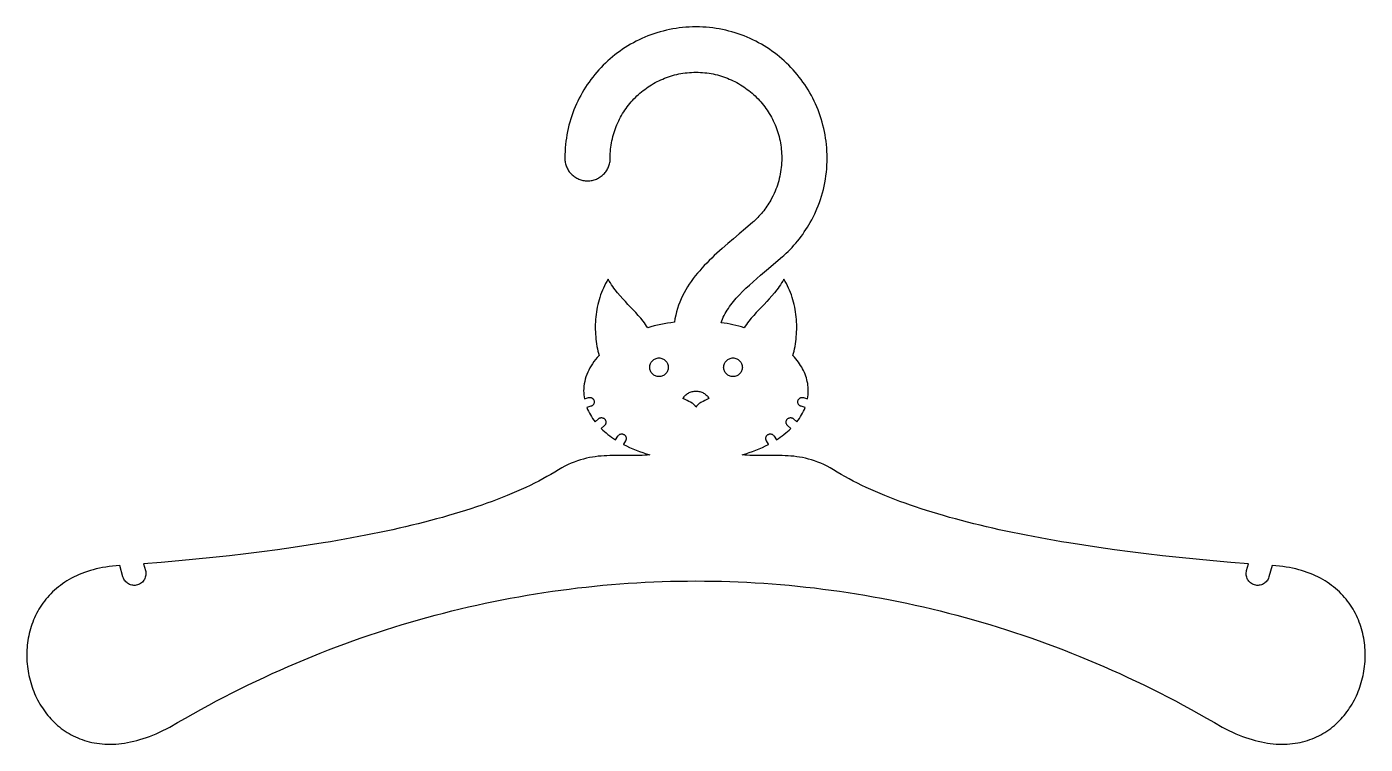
# Model space of a CAD drawing. Extents: x 27 to 2943, y 104 to 2866.
# Drawn here: x 2571.7 to 2851.7, y 2205.2 to 2355.2 of the extents above; entities that cross this region are included whole.
import ezdxf

# ---------------------------------------------------------------- set-up
doc = ezdxf.new("R2010")
doc.units = 0
doc.layers.add('IMPORT_-_HANGER_PACK_EPS', color=18, linetype='CONTINUOUS')

msp = doc.modelspace()

# ---------------------------------------------------------------- linework, layer by layer
at = {"layer": 'IMPORT_-_HANGER_PACK_EPS'}
for points in [[(2711.74, 2239.35), (2713.51, 2239.34), (2715.28, 2239.32), (2717.05, 2239.28), (2718.82, 2239.23), (2720.59, 2239.16), (2722.36, 2239.08), (2724.13, 2238.98), (2725.9, 2238.87), (2727.67, 2238.74), (2729.44, 2238.6), (2731.21, 2238.45), (2732.97, 2238.28), (2734.74, 2238.09), (2736.51, 2237.89), (2738.27, 2237.67), (2740.03, 2237.44), (2741.79, 2237.2), (2743.56, 2236.94), (2745.31, 2236.66), (2747.07, 2236.37), (2748.83, 2236.07), (2750.58, 2235.75), (2752.34, 2235.41), (2754.09, 2235.06), (2755.84, 2234.7), (2757.59, 2234.32), (2759.33, 2233.92), (2761.08, 2233.51), (2762.82, 2233.09), (2764.56, 2232.65), (2766.3, 2232.2), (2768.03, 2231.73), (2769.76, 2231.24), (2771.49, 2230.74), (2773.22, 2230.23), (2774.94, 2229.7), (2776.67, 2229.16), (2778.39, 2228.6), (2780.1, 2228.02), (2781.81, 2227.43), (2783.52, 2226.83), (2785.23, 2226.21), (2786.93, 2225.58), (2788.63, 2224.93), (2790.33, 2224.27), (2792.02, 2223.59), (2793.71, 2222.89), (2795.4, 2222.18), (2797.08, 2221.46), (2798.76, 2220.72), (2800.43, 2219.97), (2802.1, 2219.2), (2803.77, 2218.41), (2805.43, 2217.61), (2807.09, 2216.8), (2808.74, 2215.97), (2810.39, 2215.12), (2812.03, 2214.26), (2813.67, 2213.39), (2815.31, 2212.5), (2816.94, 2211.6), (2818.57, 2210.68), (2820.19, 2209.74), (2821.8, 2208.79), (2822.53, 2208.41), (2823.24, 2208.05), (2823.96, 2207.72), (2824.66, 2207.41), (2825.36, 2207.12), (2826.04, 2206.85), (2826.72, 2206.6), (2827.4, 2206.38), (2828.06, 2206.17), (2828.72, 2205.99), (2829.37, 2205.83), (2830.01, 2205.68), (2830.65, 2205.56), (2831.27, 2205.46), (2831.89, 2205.37), (2832.5, 2205.3), (2833.1, 2205.26), (2833.7, 2205.23), (2834.28, 2205.21), (2834.86, 2205.22), (2835.43, 2205.24), (2835.98, 2205.28), (2836.54, 2205.34), (2837.08, 2205.41), (2837.61, 2205.5), (2838.14, 2205.6), (2838.65, 2205.72), (2839.16, 2205.85), (2839.66, 2206), (2840.15, 2206.17), (2840.63, 2206.34), (2841.1, 2206.54), (2841.56, 2206.74), (2842.01, 2206.96), (2842.45, 2207.19), (2842.88, 2207.43), (2843.31, 2207.69), (2843.72, 2207.96), (2844.13, 2208.24), (2844.52, 2208.53), (2844.91, 2208.83), (2845.28, 2209.14), (2845.65, 2209.46), (2846, 2209.8), (2846.35, 2210.14), (2846.68, 2210.49), (2847.01, 2210.85), (2847.32, 2211.23), (2847.63, 2211.6), (2847.92, 2211.99), (2848.21, 2212.39), (2848.48, 2212.79), (2848.74, 2213.2), (2849, 2213.62), (2849.24, 2214.04), (2849.47, 2214.47), (2849.69, 2214.91), (2849.9, 2215.35), (2850.1, 2215.8), (2850.29, 2216.25), (2850.46, 2216.71), (2850.63, 2217.17), (2850.78, 2217.64), (2850.92, 2218.11), (2851.06, 2218.59), (2851.18, 2219.07), (2851.29, 2219.55), (2851.38, 2220.03), (2851.47, 2220.52), (2851.54, 2221.01), (2851.61, 2221.5), (2851.66, 2221.99), (2851.7, 2222.48), (2851.72, 2222.97), (2851.74, 2223.47), (2851.74, 2223.96), (2851.73, 2224.46), (2851.71, 2224.95), (2851.68, 2225.45), (2851.63, 2225.94), (2851.58, 2226.43), (2851.51, 2226.92), (2851.42, 2227.41), (2851.33, 2227.9), (2851.22, 2228.38), (2851.1, 2228.86), (2850.97, 2229.34), (2850.82, 2229.81), (2850.67, 2230.28), (2850.49, 2230.75), (2850.31, 2231.21), (2850.11, 2231.67), (2849.9, 2232.12), (2849.68, 2232.57), (2849.44, 2233.01), (2849.19, 2233.45), (2848.93, 2233.88), (2848.65, 2234.3), (2848.36, 2234.71), (2848.06, 2235.12), (2847.74, 2235.53), (2847.41, 2235.92), (2847.07, 2236.31), (2846.71, 2236.68), (2846.33, 2237.05), (2845.95, 2237.41), (2845.55, 2237.77), (2845.13, 2238.11), (2844.71, 2238.44), (2844.26, 2238.76), (2843.81, 2239.07), (2843.34, 2239.37), (2842.85, 2239.66), (2842.35, 2239.94), (2841.84, 2240.2), (2841.31, 2240.46), (2840.76, 2240.7), (2840.21, 2240.93), (2839.63, 2241.15), (2839.05, 2241.35), (2838.44, 2241.54), (2837.82, 2241.71), (2837.19, 2241.87), (2836.54, 2242.02), (2835.88, 2242.15), (2835.2, 2242.27), (2834.51, 2242.37), (2833.8, 2242.46), (2832.28, 2242.57), (2832.28, 2242.56), (2831.61, 2240.2), (2831.53, 2239.97), (2831.43, 2239.75), (2831.31, 2239.54), (2831.17, 2239.35), (2831.01, 2239.17), (2830.84, 2239.01), (2830.65, 2238.87), (2830.45, 2238.74), (2830.24, 2238.64), (2830.02, 2238.56), (2829.79, 2238.49), (2829.56, 2238.45), (2829.32, 2238.44), (2829.08, 2238.44), (2828.84, 2238.47), (2828.6, 2238.53), (2828.36, 2238.61), (2828.14, 2238.71), (2827.93, 2238.83), (2827.74, 2238.97), (2827.57, 2239.13), (2827.41, 2239.3), (2827.26, 2239.49), (2827.14, 2239.69), (2827.04, 2239.9), (2826.95, 2240.12), (2826.89, 2240.34), (2826.85, 2240.58), (2826.83, 2240.81), (2826.84, 2241.05), (2826.87, 2241.3), (2826.92, 2241.54), (2827.32, 2242.94), (2823.61, 2243.24), (2819.95, 2243.56), (2816.36, 2243.9), (2812.82, 2244.26), (2809.34, 2244.64), (2805.92, 2245.03), (2802.56, 2245.45), (2799.26, 2245.88), (2796.03, 2246.34), (2792.86, 2246.81), (2789.75, 2247.3), (2788.22, 2247.55), (2786.71, 2247.81), (2785.21, 2248.08), (2783.73, 2248.35), (2782.27, 2248.62), (2780.82, 2248.9), (2779.39, 2249.18), (2777.97, 2249.47), (2776.58, 2249.77), (2775.19, 2250.07), (2773.83, 2250.37), (2772.48, 2250.68), (2771.16, 2251), (2769.84, 2251.32), (2768.55, 2251.65), (2767.27, 2251.98), (2766.01, 2252.32), (2764.77, 2252.66), (2763.55, 2253.01), (2762.34, 2253.36), (2761.15, 2253.72), (2759.98, 2254.09), (2758.83, 2254.46), (2757.69, 2254.83), (2756.58, 2255.21), (2755.48, 2255.6), (2754.4, 2256), (2753.34, 2256.4), (2752.3, 2256.8), (2751.27, 2257.21), (2750.27, 2257.63), (2749.28, 2258.05), (2748.31, 2258.48), (2747.37, 2258.91), (2746.44, 2259.35), (2745.53, 2259.8), (2744.64, 2260.25), (2743.77, 2260.71), (2742.91, 2261.17), (2742.08, 2261.64), (2741.27, 2262.12), (2740.48, 2262.6), (2739.81, 2263), (2739.15, 2263.35), (2738.5, 2263.68), (2737.85, 2263.97), (2737.2, 2264.23), (2736.56, 2264.46), (2735.92, 2264.67), (2735.29, 2264.85), (2734.66, 2265), (2734.04, 2265.14), (2733.42, 2265.25), (2732.81, 2265.34), (2732.2, 2265.42), (2731.59, 2265.47), (2730.99, 2265.52), (2730.39, 2265.55), (2729.8, 2265.58), (2729.21, 2265.59), (2728.04, 2265.59), (2726.89, 2265.58), (2725.76, 2265.57), (2724.65, 2265.57), (2724.1, 2265.57), (2723.55, 2265.59), (2723.01, 2265.61), (2722.47, 2265.65), (2721.94, 2265.69), (2721.41, 2265.76), (2722.15, 2265.97), (2722.88, 2266.21), (2723.59, 2266.46), (2724.28, 2266.72), (2724.96, 2267), (2725.62, 2267.29), (2726.27, 2267.59), (2726.9, 2267.91), (2726.93, 2267.93), (2726.48, 2268.67), (2726.44, 2268.76), (2726.4, 2268.84), (2726.37, 2268.93), (2726.35, 2269.02), (2726.34, 2269.11), (2726.34, 2269.2), (2726.35, 2269.29), (2726.37, 2269.38), (2726.4, 2269.47), (2726.43, 2269.55), (2726.47, 2269.64), (2726.52, 2269.71), (2726.58, 2269.78), (2726.64, 2269.85), (2726.71, 2269.91), (2726.79, 2269.97), (2726.88, 2270.01), (2726.97, 2270.05), (2727.05, 2270.08), (2727.15, 2270.09), (2727.24, 2270.1), (2727.33, 2270.1), (2727.42, 2270.1), (2727.51, 2270.08), (2727.59, 2270.05), (2727.68, 2270.02), (2727.76, 2269.98), (2727.84, 2269.93), (2727.91, 2269.87), (2727.98, 2269.81), (2728.04, 2269.73), (2728.09, 2269.65), (2728.56, 2268.88), (2728.98, 2269.15), (2729.38, 2269.43), (2729.77, 2269.71), (2730.15, 2270), (2730.52, 2270.3), (2730.88, 2270.6), (2731.22, 2270.91), (2731.55, 2271.22), (2731.57, 2271.24), (2730.88, 2271.88), (2730.81, 2271.95), (2730.76, 2272.02), (2730.71, 2272.1), (2730.66, 2272.18), (2730.63, 2272.27), (2730.61, 2272.35), (2730.59, 2272.44), (2730.58, 2272.53), (2730.59, 2272.63), (2730.6, 2272.72), (2730.61, 2272.8), (2730.64, 2272.89), (2730.68, 2272.98), (2730.72, 2273.06), (2730.77, 2273.14), (2730.84, 2273.21), (2730.91, 2273.28), (2730.98, 2273.34), (2731.06, 2273.39), (2731.14, 2273.43), (2731.23, 2273.46), (2731.31, 2273.48), (2731.4, 2273.5), (2731.49, 2273.51), (2731.58, 2273.51), (2731.67, 2273.5), (2731.76, 2273.48), (2731.85, 2273.45), (2731.94, 2273.42), (2732.02, 2273.37), (2732.1, 2273.32), (2732.17, 2273.26), (2732.83, 2272.64), (2733.11, 2272.99), (2733.36, 2273.36), (2733.61, 2273.72), (2733.83, 2274.1), (2734.04, 2274.47), (2734.24, 2274.86), (2734.42, 2275.24), (2734.58, 2275.63), (2734.58, 2275.65), (2733.72, 2275.89), (2733.63, 2275.92), (2733.54, 2275.96), (2733.46, 2276), (2733.39, 2276.06), (2733.32, 2276.12), (2733.26, 2276.18), (2733.2, 2276.26), (2733.15, 2276.33), (2733.11, 2276.41), (2733.08, 2276.5), (2733.05, 2276.59), (2733.04, 2276.68), (2733.03, 2276.77), (2733.03, 2276.86), (2733.04, 2276.96), (2733.06, 2277.05), (2733.09, 2277.14), (2733.13, 2277.23), (2733.18, 2277.31), (2733.23, 2277.38), (2733.29, 2277.45), (2733.36, 2277.51), (2733.43, 2277.57), (2733.51, 2277.62), (2733.59, 2277.66), (2733.67, 2277.69), (2733.76, 2277.72), (2733.85, 2277.73), (2733.94, 2277.74), (2734.04, 2277.74), (2734.13, 2277.73), (2734.22, 2277.71), (2735.1, 2277.46), (2735.16, 2277.87), (2735.21, 2278.27), (2735.23, 2278.68), (2735.24, 2279.1), (2735.23, 2279.49), (2735.21, 2279.88), (2735.17, 2280.27), (2735.11, 2280.65), (2735.03, 2281.05), (2734.94, 2281.44), (2734.83, 2281.83), (2734.71, 2282.21), (2734.57, 2282.59), (2734.41, 2282.97), (2734.24, 2283.34), (2734.05, 2283.71), (2733.85, 2284.07), (2733.63, 2284.43), (2733.4, 2284.78), (2733.15, 2285.13), (2732.89, 2285.48), (2732.62, 2285.82), (2732.33, 2286.16), (2732.03, 2286.49), (2732.15, 2286.96), (2732.26, 2287.43), (2732.37, 2287.92), (2732.46, 2288.41), (2732.54, 2288.91), (2732.62, 2289.41), (2732.68, 2289.91), (2732.73, 2290.42), (2732.77, 2290.93), (2732.79, 2291.45), (2732.81, 2291.96), (2732.81, 2292.48), (2732.81, 2293), (2732.79, 2293.52), (2732.76, 2294.04), (2732.71, 2294.57), (2732.65, 2295.09), (2732.58, 2295.6), (2732.5, 2296.12), (2732.4, 2296.64), (2732.29, 2297.15), (2732.17, 2297.66), (2732.03, 2298.16), (2731.87, 2298.66), (2731.71, 2299.16), (2731.53, 2299.65), (2731.33, 2300.14), (2731.12, 2300.61), (2730.89, 2301.09), (2730.65, 2301.55), (2730.39, 2302.01), (2730.12, 2302.45), (2729.88, 2302.06), (2729.65, 2301.68), (2729.4, 2301.31), (2729.16, 2300.95), (2728.9, 2300.6), (2728.65, 2300.26), (2728.13, 2299.6), (2727.6, 2298.97), (2727.07, 2298.37), (2726.53, 2297.78), (2725.98, 2297.2), (2724.9, 2296.06), (2724.36, 2295.49), (2723.83, 2294.9), (2723.31, 2294.29), (2722.8, 2293.66), (2722.55, 2293.34), (2722.3, 2293.01), (2722.06, 2292.67), (2721.83, 2292.31), (2721.25, 2292.48), (2720.67, 2292.63), (2720.07, 2292.78), (2719.47, 2292.92), (2718.87, 2293.04), (2718.25, 2293.16), (2717.63, 2293.26), (2717, 2293.36), (2717.14, 2293.75), (2717.29, 2294.13), (2717.46, 2294.51), (2717.64, 2294.89), (2717.84, 2295.26), (2718.05, 2295.63), (2718.27, 2296), (2718.51, 2296.36), (2718.76, 2296.72), (2719.02, 2297.08), (2719.29, 2297.44), (2719.57, 2297.79), (2719.87, 2298.14), (2720.17, 2298.49), (2720.49, 2298.84), (2720.81, 2299.19), (2721.48, 2299.88), (2722.19, 2300.56), (2722.92, 2301.24), (2723.68, 2301.93), (2724.45, 2302.61), (2725.25, 2303.29), (2726.88, 2304.67), (2728.47, 2306.01), (2729.87, 2307.21), (2730.02, 2307.32), (2730.16, 2307.44), (2730.16, 2307.45), (2730.16, 2307.45), (2730.2, 2307.48), (2730.62, 2307.88), (2731.04, 2308.28), (2731.45, 2308.7), (2731.85, 2309.12), (2732.24, 2309.55), (2732.63, 2309.99), (2733, 2310.44), (2733.37, 2310.9), (2733.72, 2311.37), (2734.07, 2311.84), (2734.4, 2312.33), (2734.73, 2312.82), (2735.05, 2313.32), (2735.36, 2313.82), (2735.65, 2314.34), (2735.94, 2314.86), (2736.4, 2315.74), (2736.59, 2316.14), (2736.76, 2316.5), (2737.04, 2317.15), (2737.31, 2317.81), (2737.56, 2318.47), (2737.79, 2319.14), (2738.01, 2319.83), (2738.21, 2320.52), (2738.39, 2321.21), (2738.55, 2321.92), (2738.69, 2322.63), (2738.82, 2323.35), (2738.93, 2324.07), (2739.02, 2324.81), (2739.09, 2325.54), (2739.14, 2326.29), (2739.17, 2327.04), (2739.18, 2327.79), (2739.19, 2327.79), (2739.19, 2327.79), (2739.19, 2327.79), (2739.18, 2327.79), (2739.17, 2328.5), (2739.14, 2329.21), (2739.1, 2329.91), (2739.03, 2330.6), (2738.96, 2331.29), (2738.86, 2331.98), (2738.75, 2332.66), (2738.62, 2333.33), (2738.47, 2334), (2738.31, 2334.66), (2738.14, 2335.32), (2737.94, 2335.96), (2737.74, 2336.61), (2737.51, 2337.24), (2737.28, 2337.87), (2737.02, 2338.49), (2736.76, 2339.1), (2736.47, 2339.7), (2736.18, 2340.3), (2735.87, 2340.89), (2735.55, 2341.46), (2735.21, 2342.03), (2734.86, 2342.59), (2734.5, 2343.15), (2734.12, 2343.69), (2733.73, 2344.22), (2733.33, 2344.74), (2732.92, 2345.26), (2732.5, 2345.76), (2732.06, 2346.25), (2731.61, 2346.73), (2731.15, 2347.2), (2730.68, 2347.66), (2730.2, 2348.11), (2729.71, 2348.55), (2729.21, 2348.97), (2728.69, 2349.38), (2728.17, 2349.78), (2727.64, 2350.17), (2727.1, 2350.55), (2726.54, 2350.91), (2725.98, 2351.26), (2725.41, 2351.6), (2724.83, 2351.92), (2724.25, 2352.23), (2723.65, 2352.52), (2723.05, 2352.81), (2722.44, 2353.07), (2721.82, 2353.33), (2721.19, 2353.56), (2720.55, 2353.79), (2719.91, 2353.99), (2719.27, 2354.19), (2718.61, 2354.36), (2717.95, 2354.52), (2717.28, 2354.67), (2716.61, 2354.8), (2715.93, 2354.91), (2715.24, 2355.01), (2714.55, 2355.08), (2713.86, 2355.15), (2713.16, 2355.19), (2712.45, 2355.22), (2711.74, 2355.23), (2711.74, 2355.24), (2711.74, 2355.24), (2711.74, 2355.24), (2711.74, 2355.23), (2711.03, 2355.22), (2710.33, 2355.19), (2709.63, 2355.15), (2708.93, 2355.08), (2708.24, 2355.01), (2707.56, 2354.91), (2706.88, 2354.8), (2706.2, 2354.67), (2705.54, 2354.52), (2704.87, 2354.36), (2704.22, 2354.19), (2703.57, 2353.99), (2702.93, 2353.79), (2702.3, 2353.56), (2701.67, 2353.33), (2701.05, 2353.07), (2700.44, 2352.81), (2699.83, 2352.52), (2699.24, 2352.23), (2698.65, 2351.92), (2698.07, 2351.6), (2697.5, 2351.26), (2696.94, 2350.91), (2696.39, 2350.55), (2695.85, 2350.17), (2695.31, 2349.78), (2694.79, 2349.38), (2694.28, 2348.97), (2693.78, 2348.55), (2693.28, 2348.11), (2692.8, 2347.66), (2692.33, 2347.2), (2691.87, 2346.73), (2691.43, 2346.25), (2690.99, 2345.76), (2690.56, 2345.26), (2690.15, 2344.74), (2689.75, 2344.22), (2689.36, 2343.69), (2688.99, 2343.15), (2688.62, 2342.6), (2688.28, 2342.03), (2687.94, 2341.46), (2687.62, 2340.89), (2687.31, 2340.3), (2687.01, 2339.7), (2686.73, 2339.1), (2686.46, 2338.49), (2686.21, 2337.87), (2685.97, 2337.24), (2685.75, 2336.61), (2685.54, 2335.96), (2685.35, 2335.32), (2685.17, 2334.66), (2685.01, 2334), (2684.87, 2333.33), (2684.74, 2332.66), (2684.62, 2331.98), (2684.53, 2331.29), (2684.45, 2330.6), (2684.39, 2329.91), (2684.34, 2329.21), (2684.32, 2328.5), (2684.31, 2327.79), (2684.29, 2327.79), (2684.29, 2327.79), (2684.3, 2327.55), (2684.32, 2327.31), (2684.35, 2327.07), (2684.39, 2326.83), (2684.44, 2326.6), (2684.5, 2326.38), (2684.58, 2326.16), (2684.66, 2325.94), (2684.76, 2325.73), (2684.87, 2325.52), (2684.98, 2325.32), (2685.1, 2325.13), (2685.24, 2324.94), (2685.38, 2324.76), (2685.53, 2324.59), (2685.69, 2324.43), (2685.85, 2324.27), (2686.02, 2324.12), (2686.2, 2323.98), (2686.39, 2323.84), (2686.58, 2323.72), (2686.78, 2323.61), (2686.99, 2323.5), (2687.2, 2323.4), (2687.42, 2323.32), (2687.64, 2323.24), (2687.86, 2323.18), (2688.09, 2323.13), (2688.33, 2323.09), (2688.57, 2323.06), (2688.81, 2323.04), (2689.05, 2323.03), (2689.3, 2323.04), (2689.54, 2323.06), (2689.78, 2323.09), (2690.01, 2323.13), (2690.24, 2323.18), (2690.47, 2323.24), (2690.69, 2323.32), (2690.91, 2323.4), (2691.12, 2323.5), (2691.32, 2323.61), (2691.52, 2323.72), (2691.72, 2323.84), (2691.9, 2323.98), (2692.08, 2324.12), (2692.26, 2324.27), (2692.42, 2324.43), (2692.58, 2324.59), (2692.73, 2324.76), (2692.87, 2324.94), (2693, 2325.13), (2693.13, 2325.32), (2693.24, 2325.52), (2693.35, 2325.73), (2693.44, 2325.94), (2693.53, 2326.16), (2693.6, 2326.38), (2693.67, 2326.6), (2693.72, 2326.83), (2693.76, 2327.07), (2693.79, 2327.31), (2693.81, 2327.55), (2693.82, 2327.79), (2693.82, 2327.79), (2693.8, 2327.79), (2693.8, 2328.25), (2693.82, 2328.71), (2693.85, 2329.17), (2693.89, 2329.62), (2693.94, 2330.07), (2694, 2330.52), (2694.08, 2330.96), (2694.16, 2331.4), (2694.26, 2331.83), (2694.36, 2332.27), (2694.48, 2332.69), (2694.61, 2333.12), (2694.74, 2333.53), (2694.89, 2333.95), (2695.05, 2334.36), (2695.21, 2334.76), (2695.39, 2335.16), (2695.57, 2335.56), (2695.77, 2335.95), (2695.97, 2336.33), (2696.18, 2336.71), (2696.4, 2337.08), (2696.63, 2337.45), (2696.87, 2337.81), (2697.12, 2338.16), (2697.37, 2338.51), (2697.63, 2338.86), (2697.91, 2339.19), (2698.18, 2339.52), (2698.47, 2339.84), (2698.77, 2340.16), (2699.07, 2340.47), (2699.38, 2340.77), (2699.69, 2341.06), (2700.01, 2341.35), (2700.34, 2341.63), (2700.68, 2341.9), (2701.02, 2342.16), (2701.37, 2342.42), (2701.73, 2342.66), (2702.09, 2342.9), (2702.45, 2343.13), (2702.83, 2343.35), (2703.21, 2343.57), (2703.59, 2343.77), (2703.98, 2343.96), (2704.37, 2344.15), (2704.77, 2344.32), (2705.18, 2344.49), (2705.59, 2344.65), (2706, 2344.79), (2706.42, 2344.93), (2706.84, 2345.05), (2707.27, 2345.17), (2707.7, 2345.28), (2708.14, 2345.37), (2708.57, 2345.46), (2709.02, 2345.53), (2709.46, 2345.59), (2709.91, 2345.64), (2710.37, 2345.69), (2710.82, 2345.71), (2711.28, 2345.73), (2711.74, 2345.74), (2711.74, 2345.72), (2711.74, 2345.72), (2711.74, 2345.72), (2711.74, 2345.74), (2712.2, 2345.73), (2712.66, 2345.71), (2713.12, 2345.69), (2713.57, 2345.64), (2714.02, 2345.59), (2714.47, 2345.53), (2714.91, 2345.46), (2715.35, 2345.37), (2715.78, 2345.28), (2716.21, 2345.17), (2716.64, 2345.06), (2717.06, 2344.93), (2717.48, 2344.79), (2717.9, 2344.65), (2718.31, 2344.49), (2718.71, 2344.32), (2719.11, 2344.15), (2719.51, 2343.96), (2719.89, 2343.77), (2720.28, 2343.57), (2720.66, 2343.35), (2721.03, 2343.13), (2721.4, 2342.9), (2721.76, 2342.66), (2722.11, 2342.42), (2722.46, 2342.16), (2722.81, 2341.9), (2723.14, 2341.63), (2723.47, 2341.35), (2723.79, 2341.06), (2724.11, 2340.77), (2724.42, 2340.47), (2724.72, 2340.16), (2725.01, 2339.84), (2725.3, 2339.52), (2725.58, 2339.19), (2725.85, 2338.86), (2726.11, 2338.51), (2726.37, 2338.16), (2726.61, 2337.81), (2726.85, 2337.45), (2727.08, 2337.08), (2727.3, 2336.71), (2727.52, 2336.33), (2727.72, 2335.95), (2727.91, 2335.56), (2728.1, 2335.16), (2728.27, 2334.76), (2728.44, 2334.36), (2728.6, 2333.95), (2728.74, 2333.53), (2728.88, 2333.12), (2729, 2332.69), (2729.12, 2332.27), (2729.23, 2331.83), (2729.32, 2331.4), (2729.41, 2330.96), (2729.48, 2330.52), (2729.54, 2330.07), (2729.59, 2329.62), (2729.63, 2329.17), (2729.66, 2328.71), (2729.68, 2328.26), (2729.69, 2327.79), (2729.67, 2327.79), (2729.67, 2327.79), (2729.67, 2327.79), (2729.69, 2327.79), (2729.68, 2327.3), (2729.66, 2326.82), (2729.63, 2326.33), (2729.58, 2325.85), (2729.52, 2325.38), (2729.45, 2324.9), (2729.37, 2324.43), (2729.27, 2323.97), (2729.17, 2323.51), (2729.05, 2323.05), (2728.92, 2322.6), (2728.77, 2322.15), (2728.62, 2321.71), (2728.45, 2321.27), (2728.28, 2320.84), (2728.09, 2320.41), (2727.81, 2319.79), (2727.57, 2319.32), (2727.38, 2318.99), (2727.2, 2318.66), (2727, 2318.34), (2726.79, 2318.02), (2726.58, 2317.71), (2726.37, 2317.4), (2726.14, 2317.09), (2725.91, 2316.79), (2725.67, 2316.49), (2725.43, 2316.2), (2725.18, 2315.91), (2724.92, 2315.63), (2724.66, 2315.35), (2724.39, 2315.08), (2724.12, 2314.81), (2723.84, 2314.55), (2723.83, 2314.55), (2723.83, 2314.55), (2723.64, 2314.36), (2722.1, 2313.04), (2720.78, 2311.93), (2719.58, 2310.92), (2718.4, 2309.91), (2717.25, 2308.91), (2716.12, 2307.9), (2715.57, 2307.39), (2715.03, 2306.87), (2714.5, 2306.36), (2713.98, 2305.83), (2713.48, 2305.31), (2712.98, 2304.78), (2712.51, 2304.24), (2712.04, 2303.69), (2711.59, 2303.14), (2711.16, 2302.57), (2710.74, 2302), (2710.34, 2301.42), (2709.96, 2300.83), (2709.6, 2300.23), (2709.26, 2299.61), (2708.94, 2298.99), (2708.64, 2298.35), (2708.36, 2297.69), (2708.11, 2297.03), (2707.88, 2296.34), (2707.67, 2295.65), (2707.49, 2294.93), (2707.34, 2294.2), (2707.21, 2293.45), (2706.48, 2293.36), (2705.76, 2293.25), (2705.06, 2293.13), (2704.36, 2292.99), (2703.67, 2292.84), (2702.99, 2292.68), (2702.32, 2292.5), (2701.66, 2292.31), (2701.42, 2292.67), (2701.18, 2293.01), (2700.94, 2293.34), (2700.69, 2293.66), (2700.18, 2294.29), (2699.66, 2294.9), (2699.13, 2295.49), (2698.59, 2296.06), (2697.5, 2297.2), (2696.96, 2297.78), (2696.42, 2298.37), (2695.88, 2298.97), (2695.35, 2299.6), (2694.83, 2300.26), (2694.58, 2300.6), (2694.33, 2300.95), (2694.08, 2301.31), (2693.84, 2301.68), (2693.6, 2302.06), (2693.37, 2302.45), (2693.09, 2302.01), (2692.84, 2301.55), (2692.59, 2301.09), (2692.37, 2300.61), (2692.16, 2300.14), (2691.96, 2299.65), (2691.78, 2299.16), (2691.61, 2298.66), (2691.46, 2298.16), (2691.32, 2297.66), (2691.19, 2297.15), (2691.08, 2296.64), (2690.99, 2296.12), (2690.9, 2295.6), (2690.83, 2295.09), (2690.77, 2294.57), (2690.73, 2294.04), (2690.7, 2293.52), (2690.68, 2293), (2690.67, 2292.48), (2690.67, 2291.96), (2690.69, 2291.45), (2690.72, 2290.93), (2690.76, 2290.42), (2690.81, 2289.91), (2690.87, 2289.41), (2690.94, 2288.91), (2691.02, 2288.41), (2691.12, 2287.92), (2691.22, 2287.43), (2691.33, 2286.96), (2691.46, 2286.49), (2691.08, 2286.07), (2690.73, 2285.66), (2690.4, 2285.23), (2690.09, 2284.79), (2689.81, 2284.35), (2689.54, 2283.9), (2689.3, 2283.45), (2689.08, 2282.99), (2688.89, 2282.52), (2688.72, 2282.05), (2688.58, 2281.57), (2688.46, 2281.08), (2688.36, 2280.59), (2688.3, 2280.1), (2688.26, 2279.6), (2688.24, 2279.1), (2688.25, 2278.68), (2688.28, 2278.27), (2688.32, 2277.87), (2688.39, 2277.46), (2689.26, 2277.71), (2689.36, 2277.73), (2689.45, 2277.74), (2689.54, 2277.74), (2689.63, 2277.73), (2689.72, 2277.72), (2689.81, 2277.69), (2689.9, 2277.66), (2689.98, 2277.62), (2690.05, 2277.57), (2690.13, 2277.51), (2690.19, 2277.45), (2690.25, 2277.38), (2690.31, 2277.31), (2690.35, 2277.23), (2690.39, 2277.14), (2690.42, 2277.05), (2690.44, 2276.96), (2690.45, 2276.86), (2690.46, 2276.77), (2690.45, 2276.68), (2690.43, 2276.59), (2690.41, 2276.5), (2690.37, 2276.41), (2690.33, 2276.33), (2690.28, 2276.26), (2690.23, 2276.18), (2690.17, 2276.12), (2690.1, 2276.06), (2690.02, 2276), (2689.94, 2275.96), (2689.86, 2275.92), (2689.76, 2275.89), (2688.9, 2275.65), (2688.9, 2275.63), (2689.07, 2275.24), (2689.25, 2274.86), (2689.44, 2274.47), (2689.65, 2274.1), (2689.88, 2273.72), (2690.12, 2273.36), (2690.38, 2272.99), (2690.65, 2272.64), (2691.32, 2273.26), (2691.39, 2273.32), (2691.47, 2273.37), (2691.55, 2273.42), (2691.63, 2273.45), (2691.72, 2273.48), (2691.81, 2273.5), (2691.9, 2273.51), (2691.99, 2273.51), (2692.08, 2273.5), (2692.17, 2273.48), (2692.26, 2273.46), (2692.34, 2273.43), (2692.43, 2273.39), (2692.5, 2273.34), (2692.58, 2273.28), (2692.65, 2273.21), (2692.71, 2273.14), (2692.76, 2273.06), (2692.81, 2272.98), (2692.84, 2272.89), (2692.87, 2272.8), (2692.89, 2272.72), (2692.9, 2272.63), (2692.9, 2272.53), (2692.89, 2272.44), (2692.88, 2272.35), (2692.85, 2272.27), (2692.82, 2272.18), (2692.78, 2272.1), (2692.73, 2272.02), (2692.67, 2271.95), (2692.6, 2271.88), (2691.92, 2271.24), (2691.93, 2271.22), (2692.26, 2270.91), (2692.61, 2270.6), (2692.96, 2270.3), (2693.33, 2270), (2693.71, 2269.71), (2694.1, 2269.43), (2694.51, 2269.15), (2694.92, 2268.88), (2695.39, 2269.65), (2695.45, 2269.73), (2695.51, 2269.81), (2695.58, 2269.87), (2695.65, 2269.93), (2695.73, 2269.98), (2695.81, 2270.02), (2695.89, 2270.05), (2695.98, 2270.08), (2696.07, 2270.1), (2696.16, 2270.1), (2696.25, 2270.1), (2696.34, 2270.09), (2696.43, 2270.08), (2696.52, 2270.05), (2696.61, 2270.01), (2696.69, 2269.97), (2696.77, 2269.91), (2696.84, 2269.85), (2696.91, 2269.78), (2696.96, 2269.71), (2697.01, 2269.64), (2697.06, 2269.55), (2697.09, 2269.47), (2697.11, 2269.38), (2697.13, 2269.29), (2697.14, 2269.2), (2697.14, 2269.11), (2697.13, 2269.02), (2697.11, 2268.93), (2697.09, 2268.84), (2697.05, 2268.76), (2697, 2268.67), (2696.55, 2267.93), (2696.59, 2267.91), (2697.22, 2267.59), (2697.86, 2267.29), (2698.52, 2267), (2699.2, 2266.72), (2699.9, 2266.46), (2700.61, 2266.21), (2701.34, 2265.97), (2702.08, 2265.76), (2701.55, 2265.69), (2701.01, 2265.65), (2700.47, 2265.61), (2699.93, 2265.59), (2698.84, 2265.57), (2697.72, 2265.57), (2696.59, 2265.58), (2695.44, 2265.59), (2694.28, 2265.59), (2693.69, 2265.58), (2693.1, 2265.55), (2692.5, 2265.52), (2691.9, 2265.47), (2691.29, 2265.42), (2690.68, 2265.34), (2690.06, 2265.25), (2689.44, 2265.14), (2688.82, 2265), (2688.19, 2264.85), (2687.56, 2264.67), (2686.92, 2264.46), (2686.28, 2264.23), (2685.64, 2263.97), (2684.99, 2263.68), (2684.33, 2263.35), (2683.67, 2263), (2683.01, 2262.6), (2682.22, 2262.12), (2681.4, 2261.64), (2680.57, 2261.17), (2679.72, 2260.71), (2678.85, 2260.25), (2677.96, 2259.8), (2677.05, 2259.35), (2676.12, 2258.91), (2675.17, 2258.48), (2674.2, 2258.05), (2673.22, 2257.63), (2672.21, 2257.21), (2671.19, 2256.8), (2670.15, 2256.4), (2669.09, 2256), (2668.01, 2255.6), (2666.91, 2255.21), (2665.79, 2254.83), (2664.66, 2254.46), (2663.51, 2254.09), (2662.33, 2253.72), (2661.15, 2253.36), (2659.94, 2253.01), (2658.72, 2252.66), (2657.47, 2252.32), (2656.21, 2251.98), (2654.94, 2251.65), (2653.64, 2251.32), (2652.33, 2251), (2651, 2250.68), (2649.65, 2250.37), (2648.29, 2250.07), (2646.91, 2249.77), (2645.51, 2249.47), (2644.1, 2249.18), (2642.67, 2248.9), (2641.22, 2248.62), (2639.76, 2248.35), (2638.27, 2248.08), (2636.78, 2247.81), (2635.26, 2247.55), (2633.73, 2247.3), (2630.63, 2246.81), (2627.46, 2246.34), (2624.22, 2245.88), (2620.93, 2245.45), (2617.57, 2245.03), (2614.15, 2244.64), (2610.67, 2244.26), (2607.13, 2243.9), (2603.53, 2243.56), (2599.88, 2243.24), (2596.16, 2242.94), (2596.56, 2241.54), (2596.62, 2241.3), (2596.65, 2241.05), (2596.65, 2240.81), (2596.64, 2240.58), (2596.6, 2240.34), (2596.53, 2240.12), (2596.45, 2239.9), (2596.34, 2239.69), (2596.22, 2239.49), (2596.08, 2239.3), (2595.92, 2239.13), (2595.74, 2238.97), (2595.55, 2238.83), (2595.34, 2238.71), (2595.12, 2238.61), (2594.89, 2238.53), (2594.64, 2238.47), (2594.4, 2238.44), (2594.16, 2238.44), (2593.92, 2238.45), (2593.69, 2238.49), (2593.46, 2238.56), (2593.24, 2238.64), (2593.03, 2238.74), (2592.84, 2238.87), (2592.65, 2239.01), (2592.48, 2239.17), (2592.32, 2239.35), (2592.18, 2239.54), (2592.06, 2239.75), (2591.95, 2239.97), (2591.87, 2240.2), (2591.2, 2242.56), (2591.2, 2242.57), (2589.68, 2242.46), (2588.97, 2242.37), (2588.28, 2242.27), (2587.6, 2242.15), (2586.94, 2242.02), (2586.29, 2241.87), (2585.66, 2241.71), (2585.04, 2241.54), (2584.44, 2241.35), (2583.85, 2241.15), (2583.28, 2240.93), (2582.72, 2240.7), (2582.18, 2240.46), (2581.65, 2240.2), (2581.13, 2239.94), (2580.63, 2239.66), (2580.15, 2239.37), (2579.68, 2239.07), (2579.22, 2238.76), (2578.78, 2238.44), (2578.35, 2238.11), (2577.94, 2237.77), (2577.54, 2237.41), (2577.15, 2237.05), (2576.78, 2236.68), (2576.42, 2236.31), (2576.07, 2235.92), (2575.74, 2235.53), (2575.43, 2235.12), (2575.12, 2234.71), (2574.83, 2234.3), (2574.56, 2233.88), (2574.29, 2233.45), (2574.04, 2233.01), (2573.81, 2232.57), (2573.58, 2232.12), (2573.37, 2231.67), (2573.18, 2231.21), (2572.99, 2230.75), (2572.82, 2230.28), (2572.66, 2229.81), (2572.52, 2229.34), (2572.38, 2228.86), (2572.26, 2228.38), (2572.16, 2227.9), (2572.06, 2227.41), (2571.98, 2226.92), (2571.91, 2226.43), (2571.85, 2225.94), (2571.81, 2225.45), (2571.77, 2224.95), (2571.75, 2224.46), (2571.74, 2223.96), (2571.75, 2223.47), (2571.76, 2222.97), (2571.79, 2222.48), (2571.83, 2221.99), (2571.88, 2221.5), (2571.94, 2221.01), (2572.02, 2220.52), (2572.1, 2220.03), (2572.2, 2219.55), (2572.31, 2219.07), (2572.43, 2218.59), (2572.56, 2218.11), (2572.7, 2217.64), (2572.86, 2217.17), (2573.02, 2216.71), (2573.2, 2216.25), (2573.39, 2215.8), (2573.59, 2215.35), (2573.8, 2214.91), (2574.02, 2214.47), (2574.25, 2214.04), (2574.49, 2213.62), (2574.74, 2213.2), (2575, 2212.79), (2575.28, 2212.39), (2575.56, 2211.99), (2575.86, 2211.6), (2576.16, 2211.23), (2576.48, 2210.85), (2576.8, 2210.49), (2577.14, 2210.14), (2577.48, 2209.8), (2577.84, 2209.46), (2578.2, 2209.14), (2578.58, 2208.83), (2578.96, 2208.53), (2579.36, 2208.24), (2579.76, 2207.96), (2580.18, 2207.69), (2580.6, 2207.43), (2581.03, 2207.19), (2581.48, 2206.96), (2581.93, 2206.74), (2582.39, 2206.54), (2582.86, 2206.34), (2583.34, 2206.17), (2583.83, 2206), (2584.33, 2205.85), (2584.83, 2205.72), (2585.35, 2205.6), (2585.87, 2205.5), (2586.41, 2205.41), (2586.95, 2205.34), (2587.5, 2205.28), (2588.06, 2205.24), (2588.63, 2205.22), (2589.2, 2205.21), (2589.79, 2205.23), (2590.38, 2205.26), (2590.98, 2205.3), (2591.59, 2205.37), (2592.21, 2205.46), (2592.84, 2205.56), (2593.47, 2205.68), (2594.11, 2205.83), (2594.76, 2205.99), (2595.42, 2206.17), (2596.09, 2206.38), (2596.76, 2206.6), (2597.44, 2206.85), (2598.13, 2207.12), (2598.83, 2207.41), (2599.53, 2207.72), (2600.24, 2208.05), (2600.96, 2208.41), (2601.68, 2208.79), (2603.3, 2209.74), (2604.92, 2210.68), (2606.54, 2211.6), (2608.17, 2212.5), (2609.81, 2213.39), (2611.45, 2214.26), (2613.09, 2215.12), (2614.74, 2215.97), (2616.4, 2216.8), (2618.05, 2217.61), (2619.72, 2218.41), (2621.38, 2219.2), (2623.05, 2219.97), (2624.73, 2220.72), (2626.4, 2221.46), (2628.09, 2222.18), (2629.77, 2222.89), (2631.46, 2223.59), (2633.15, 2224.27), (2634.85, 2224.93), (2636.55, 2225.58), (2638.25, 2226.21), (2639.96, 2226.83), (2641.67, 2227.43), (2643.38, 2228.02), (2645.1, 2228.6), (2646.82, 2229.16), (2648.54, 2229.7), (2650.26, 2230.23), (2651.99, 2230.74), (2653.72, 2231.24), (2655.45, 2231.73), (2657.19, 2232.2), (2658.93, 2232.65), (2660.67, 2233.09), (2662.41, 2233.51), (2664.15, 2233.92), (2665.9, 2234.32), (2667.65, 2234.7), (2669.4, 2235.06), (2671.15, 2235.41), (2672.9, 2235.75), (2674.66, 2236.07), (2676.41, 2236.37), (2678.17, 2236.66), (2679.93, 2236.94), (2681.69, 2237.2), (2683.45, 2237.44), (2685.22, 2237.67), (2686.98, 2237.89), (2688.74, 2238.09), (2690.51, 2238.28), (2692.28, 2238.45), (2694.04, 2238.6), (2695.81, 2238.74), (2697.58, 2238.87), (2699.35, 2238.98), (2701.12, 2239.08), (2702.89, 2239.16), (2704.66, 2239.23), (2706.43, 2239.28), (2708.2, 2239.32), (2709.97, 2239.34), (2711.74, 2239.35)], [(2704, 2285.99), (2704.2, 2285.98), (2704.39, 2285.95), (2704.58, 2285.9), (2704.76, 2285.83), (2704.93, 2285.75), (2705.09, 2285.65), (2705.24, 2285.54), (2705.38, 2285.42), (2705.51, 2285.28), (2705.62, 2285.13), (2705.72, 2284.97), (2705.8, 2284.8), (2705.86, 2284.62), (2705.91, 2284.43), (2705.94, 2284.23), (2705.95, 2284.04), (2705.94, 2283.84), (2705.91, 2283.64), (2705.86, 2283.45), (2705.8, 2283.27), (2705.72, 2283.1), (2705.62, 2282.94), (2705.51, 2282.79), (2705.38, 2282.65), (2705.24, 2282.53), (2705.09, 2282.42), (2704.93, 2282.32), (2704.76, 2282.24), (2704.58, 2282.17), (2704.39, 2282.12), (2704.2, 2282.09), (2704, 2282.08), (2703.8, 2282.09), (2703.61, 2282.12), (2703.42, 2282.17), (2703.24, 2282.24), (2703.07, 2282.32), (2702.91, 2282.42), (2702.76, 2282.53), (2702.62, 2282.65), (2702.49, 2282.79), (2702.38, 2282.94), (2702.28, 2283.1), (2702.2, 2283.27), (2702.13, 2283.45), (2702.09, 2283.64), (2702.06, 2283.84), (2702.05, 2284.04), (2702.06, 2284.23), (2702.09, 2284.43), (2702.13, 2284.62), (2702.2, 2284.8), (2702.28, 2284.97), (2702.38, 2285.13), (2702.49, 2285.28), (2702.62, 2285.42), (2702.76, 2285.54), (2702.91, 2285.65), (2703.07, 2285.75), (2703.24, 2285.83), (2703.42, 2285.9), (2703.61, 2285.95), (2703.8, 2285.98)], [(2719.49, 2285.99), (2719.69, 2285.98), (2719.88, 2285.95), (2720.07, 2285.9), (2720.25, 2285.83), (2720.42, 2285.75), (2720.58, 2285.65), (2720.73, 2285.54), (2720.87, 2285.42), (2720.99, 2285.28), (2721.1, 2285.13), (2721.2, 2284.97), (2721.28, 2284.8), (2721.35, 2284.62), (2721.4, 2284.43), (2721.43, 2284.23), (2721.44, 2284.04), (2721.43, 2283.84), (2721.4, 2283.64), (2721.35, 2283.45), (2721.28, 2283.27), (2721.2, 2283.1), (2721.1, 2282.94), (2720.99, 2282.79), (2720.87, 2282.65), (2720.73, 2282.53), (2720.58, 2282.42), (2720.42, 2282.32), (2720.25, 2282.24), (2720.07, 2282.17), (2719.88, 2282.12), (2719.69, 2282.09), (2719.49, 2282.08), (2719.29, 2282.09), (2719.09, 2282.12), (2718.9, 2282.17), (2718.73, 2282.24), (2718.55, 2282.32), (2718.39, 2282.42), (2718.24, 2282.53), (2718.1, 2282.65), (2717.98, 2282.79), (2717.87, 2282.94), (2717.77, 2283.1), (2717.69, 2283.27), (2717.62, 2283.45), (2717.57, 2283.64), (2717.54, 2283.84), (2717.53, 2284.04), (2717.54, 2284.23), (2717.57, 2284.43), (2717.62, 2284.62), (2717.69, 2284.8), (2717.77, 2284.97), (2717.87, 2285.13), (2717.98, 2285.28), (2718.1, 2285.42), (2718.24, 2285.54), (2718.39, 2285.65), (2718.55, 2285.75), (2718.73, 2285.83), (2718.9, 2285.9), (2719.09, 2285.95), (2719.29, 2285.98)], [(2711.74, 2275.73), (2711.61, 2275.9), (2711.48, 2276.06), (2711.34, 2276.2), (2711.2, 2276.32), (2711.06, 2276.44), (2710.91, 2276.54), (2710.6, 2276.73), (2710.25, 2276.9), (2709.88, 2277.08), (2709.47, 2277.27), (2709.02, 2277.5), (2709.12, 2277.68), (2709.24, 2277.86), (2709.36, 2278.02), (2709.5, 2278.17), (2709.65, 2278.31), (2709.81, 2278.44), (2709.98, 2278.55), (2710.15, 2278.65), (2710.34, 2278.75), (2710.53, 2278.82), (2710.72, 2278.89), (2710.92, 2278.94), (2711.12, 2278.99), (2711.33, 2279.02), (2711.53, 2279.04), (2711.74, 2279.04), (2711.95, 2279.04), (2712.16, 2279.02), (2712.36, 2278.99), (2712.57, 2278.94), (2712.77, 2278.89), (2712.96, 2278.82), (2713.15, 2278.75), (2713.33, 2278.65), (2713.51, 2278.55), (2713.68, 2278.44), (2713.83, 2278.31), (2713.98, 2278.17), (2714.12, 2278.02), (2714.25, 2277.86), (2714.36, 2277.68), (2714.46, 2277.5), (2714.01, 2277.27), (2713.6, 2277.08), (2713.23, 2276.9), (2712.89, 2276.73), (2712.73, 2276.64), (2712.57, 2276.54), (2712.43, 2276.44), (2712.28, 2276.32), (2712.14, 2276.2), (2712.01, 2276.06), (2711.87, 2275.9)]]:
    msp.add_lwpolyline(points, close=True, dxfattribs=at)

doc.saveas('drawing.dxf')
